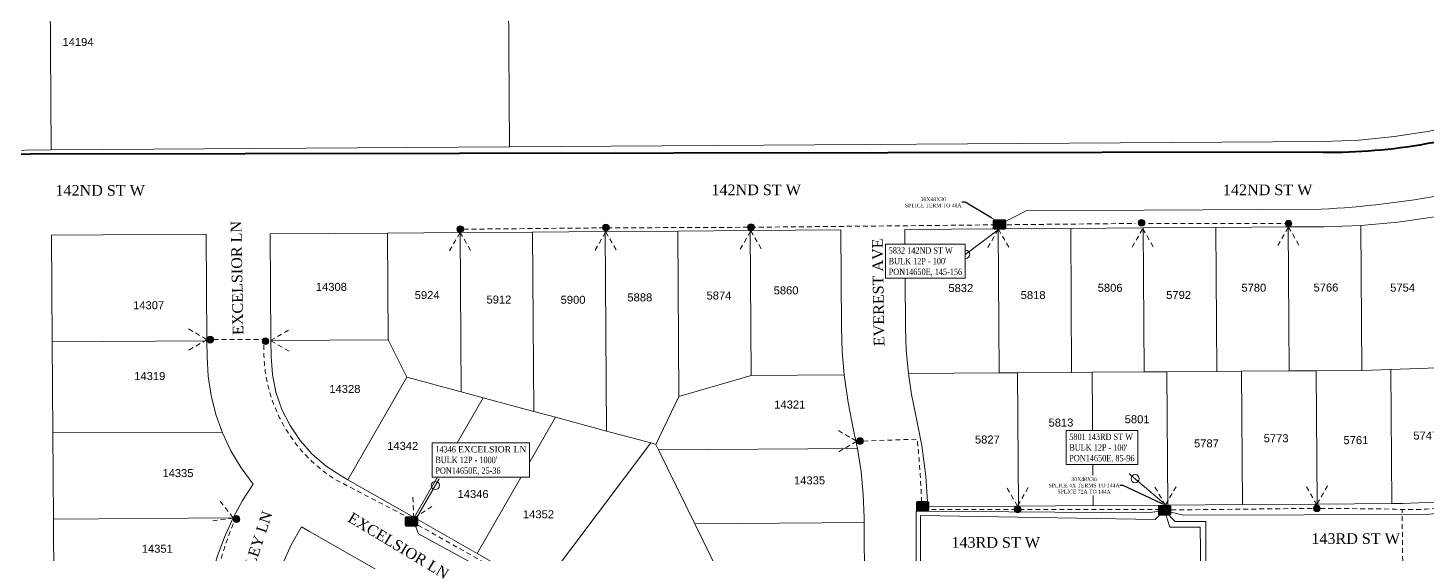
# Model space of a CAD drawing. Header units: feet. Extents: x 865220 to 2843432, y -2240498 to 970288.
# Drawn here: x 2835920 to 2837231, y 963981 to 964474 of the extents above; entities that cross this region are included whole.
import ezdxf
from ezdxf import colors
from ezdxf.entities.mleader import LeaderData, LeaderLine
from ezdxf.enums import TextEntityAlignment as Align
from ezdxf.lldxf.tags import DXFTag
from ezdxf.math import Vec2, Vec3

# ---------------------------------------------------------------- set-up
doc = ezdxf.new("R2010")
doc.units = ezdxf.units.FT
doc.header["$LTSCALE"] = 0.015
doc.header["$MEASUREMENT"] = 0
doc.linetypes.add('DASHED', pattern=[5, 3, -2])
for name, color, linetype, lineweight in [('144A', 112, '144A', 5), ('48A', 112, '48A', 5), ('72A', 112, '72A', 5), ('DROP BURIED', 7, 'DASHED', 5), ('RUNNING LINE (UNDERGROUND)', 10, 'Continuous', 40), ('TAIL', 1, 'MST', 5), ('WORK BOUNDARY', 110, 'Continuous', 40)]:
    doc.layers.add(name, color=color, linetype=linetype, lineweight=lineweight)
for name, color, linetype in [('Dakota County Addresses', 7, 'Continuous'), ('Dakota County Parcels', 7, 'Continuous'), ('DETAIL', 7, 'Continuous'), ('PROP_TEL', 6, 'Continuous'), ('STREET NAME', 7, 'Continuous'), ('TELEPHONE STRUCT-PROP', 6, 'Continuous'), ('TERMINALS', 7, 'Continuous')]:
    doc.layers.add(name, color=color, linetype=linetype)
doc.styles.add('Dimensions 100', font='arial.ttf')
doc.styles.add('Line', font='txt.shx', dxfattribs={"height": 3})
doc.styles.add('SIMPLEX', font='times.ttf', dxfattribs={"width": 0.8})
doc.styles.get("Standard").update_dxf_attribs({"font": 'times.ttf'})
doc.styles.add('Utilities', font='arial.ttf', dxfattribs={"height": 2.5})
tags = doc.linetypes.add('144A', pattern='A,80,-5,["144A",Line,S=1.5,R=0,X=0,Y=-1.5],-24', length=109).pattern_tags.tags
tags[6] = DXFTag(74, 10)
tags = doc.linetypes.add('48A', pattern='A,80,-5,["48A",Line,S=1.5,R=0,X=0,Y=-1.5],-20', length=105).pattern_tags.tags
tags[6] = DXFTag(74, 10)
tags = doc.linetypes.add('72A', pattern='A,80,-5,["72A",Line,S=1.5,R=0,X=0,Y=-1.5],-20', length=105).pattern_tags.tags
tags[6] = DXFTag(74, 10)
tags = doc.linetypes.add('MST', pattern='A,5,-5,5,-5,["TAIL",Line,S=1.5,R=0,X=0,Y=-1.5],-20', length=40).pattern_tags.tags
tags[10] = DXFTag(74, 10)

# ---------------------------------------------------------------- blocks, each defined once
blk = doc.blocks.new('ACMAP_ANN_TEMPLATE_Dakota County Addresses')
at = {"layer": 'Dakota County Addresses', "style": 'Dimensions 100'}
blk.add_attdef('DakotaCountyAddress', text='', height=50, dxfattribs=at).set_placement((0, 0), align=Align.CENTER)
blk = doc.blocks.new('NEW HH')
at = {"ltscale": 40, "true_color": 0xffffff}
h = blk.add_hatch(color=7, dxfattribs=at)
h.dxf.hatch_style = 1
h.paths.add_polyline_path([(-0.061, -0.031, 0.414214), (-0.046, -0.046), (0.046, -0.046, 0.414214), (0.061, -0.031), (0.061, 0.031, 0.414214), (0.046, 0.046), (-0.046, 0.046, 0.414214), (-0.061, 0.031)])
at = {"layer": 'RUNNING LINE (UNDERGROUND)', "color": 6, "lineweight": 0, "const_width": 0.005, "flags": 128}
blk.add_lwpolyline([(-0.061, 0.031), (-0.061, -0.031, 0.414214), (-0.046, -0.046), (0.046, -0.046, 0.414214), (0.061, -0.031), (0.061, 0.031, 0.414214), (0.046, 0.046), (-0.046, 0.046, 0.414214)], format="xyb", close=True, dxfattribs=at)
at = {"layer": 'TELEPHONE STRUCT-PROP', "color": 18, "true_color": 0x000000, "style": 'Utilities'}
blk.add_text('HH', height=0.05, dxfattribs=at).set_placement((0, 0), align=Align.MIDDLE_CENTER)
blk = doc.blocks.new('Proposed FlowerPot')
at = {"lineweight": 5, "ltscale": 100, "true_color": 0xffffff}
h = blk.add_hatch(color=7, dxfattribs=at)
h.dxf.hatch_style = 1
h.paths.add_polyline_path([(-0.06, 0, 0.414214), (0, -0.06, 0.414214), (0.06, 0, 0.414214), (0, 0.06, 0.414214)])
at = {"lineweight": 5, "ltscale": 100}
blk.add_circle((0, 0), 0.0604, dxfattribs=at)
at = {"layer": 'RUNNING LINE (UNDERGROUND)', "color": 6, "lineweight": 5, "const_width": 0.00907, "flags": 128}
blk.add_lwpolyline([(-0.06, 0, -0.414214), (0, 0.06, -0.414214), (0.06, 0, -0.414214), (0, -0.06, -0.414214), (-0.06, 0)], format="xyb", dxfattribs=at)
at = {"color": 18, "linetype": 'ByBlock', "lineweight": 5, "ltscale": 100, "true_color": 0x000000, "style": 'Dimensions 100'}
blk.add_text('F', height=0.0744, dxfattribs=at).set_placement((-0.029, -0.037))
blk = doc.blocks.new('TERMINAL')
at = {"lineweight": 5, "ltscale": 0.5, "flags": 128}
blk.add_lwpolyline([(-0.1, -0.6), (-0.1, 44.8)], dxfattribs=at)
at = {"lineweight": 5, "ltscale": 0.5}
blk.add_circle((-0.1, 37.6), 3.83, dxfattribs=at)

msp = doc.modelspace()

# ---------------------------------------------------------------- linework, layer by layer
at = {"layer": '144A', "lineweight": 5, "ltscale": 100, "flags": 128}
msp.add_lwpolyline([(2837662.5, 963388.7, -0.214067), (2837498, 963305), (2837423.3, 963302.5), (2837154.5, 963301.5, -0.409418), (2837027.5, 963450.5), (2837023.7, 963883.4), (2837023.9, 964011.2), (2836995.2, 964011.2), (2836985.4, 964021.7)], format="xyb", dxfattribs=at)
at = {"layer": '48A', "lineweight": 5, "ltscale": 100, "flags": 128}
msp.add_lwpolyline([(2837932, 964443.6), (2837909.5, 964452.5), (2837793.8, 964453.9, 0.10836), (2837631.5, 964428.5), (2837489, 964387), (2837362.5, 964346.5, -0.065112), (2837132, 964304), (2836855.6, 964302.6), (2836830.5, 964289.8)], format="xyb", dxfattribs=at)
at = {"layer": '72A', "lineweight": 5, "ltscale": 100, "flags": 128}
msp.add_lwpolyline([(2836985.4, 964021.7), (2836969.4, 964019.5), (2836752.4, 964021), (2836752.1, 963879.9), (2836752.9, 963596.6), (2836749.5, 963453.5, -0.374837), (2836597.5, 963317.5), (2836066.5, 963313.3)], format="xyb", dxfattribs=at)
at = {"layer": 'Dakota County Parcels', "lineweight": 5, "ltscale": 100}
for p, q in [((2835941.4, 964359.6), (2835932.1, 965743.8)), ((2836371.3, 964362.5), (2836364.9, 965323.5)), ((2836371.3, 964362.5), (2837134.5, 964367.6)), ((2835941.4, 964359.6), (2835891.4, 964359.2)), ((2835941.4, 964359.6), (2836371.3, 964362.5)), ((2837135, 964287.6), (2837169.3, 964288.8)), ((2837170.2, 964152.9), (2837169.3, 964288.8)), ((2835941.9, 964279.6), (2836086.9, 964280.6)), ((2835942.6, 964179.6), (2835941.9, 964279.6)), ((2836087.6, 964180.6), (2836086.9, 964280.6)), ((2836146.9, 964281), (2836256.9, 964281.7)), ((2836147.6, 964181), (2836146.9, 964281)), ((2836256.9, 964281.7), (2836324.9, 964282.2)), ((2836257.6, 964181.7), (2836256.9, 964281.7)), ((2836324.9, 964282.2), (2836392.9, 964282.6)), ((2836325.9, 964132.8), (2836324.9, 964282.2)), ((2836392.9, 964282.6), (2836460.9, 964283.1)), ((2836394, 964114.4), (2836392.9, 964282.6)), ((2836460.9, 964283.1), (2836528.9, 964283.5)), ((2836462.1, 964096.1), (2836460.9, 964283.1)), ((2836528.9, 964283.5), (2836596.9, 964284)), ((2836529.9, 964128.6), (2836528.9, 964283.5)), ((2836596.9, 964284), (2836681.8, 964284.6)), ((2836597.8, 964148.1), (2836596.9, 964284)), ((2836682.5, 964192.7), (2836681.8, 964284.6)), ((2836741.8, 964285), (2836829.3, 964285.6)), ((2836742.5, 964193.1), (2836741.8, 964285)), ((2836829.3, 964285.6), (2836897.3, 964286)), ((2836830.2, 964150.6), (2836829.3, 964285.6)), ((2836897.3, 964286), (2836965.3, 964286.5)), ((2836898.2, 964151), (2836897.3, 964286)), ((2836965.3, 964286.5), (2837033.3, 964286.9)), ((2836966.2, 964151.5), (2836965.3, 964286.5)), ((2837033.3, 964286.9), (2837101.3, 964287.4)), ((2837034.2, 964152), (2837033.3, 964286.9)), ((2837101.3, 964287.4), (2837135, 964287.6)), ((2837102.2, 964152.4), (2837101.3, 964287.4)), ((2835942.6, 964179.6), (2836087.6, 964180.6)), ((2835943.2, 964094.6), (2835942.6, 964179.6)), ((2836087.7, 964165.6), (2836087.6, 964180.6)), ((2836147.6, 964181), (2836257.6, 964181.7)), ((2836147.7, 964166), (2836147.6, 964181)), ((2836257.6, 964181.7), (2836275, 964146.5)), ((2836219.8, 964050.4), (2836275, 964146.5)), ((2836275, 964146.5), (2836325.9, 964132.8)), ((2836529.9, 964128.6), (2836597.8, 964148.1)), ((2836597.8, 964148.1), (2836685, 964148.7)), ((2836745.2, 964150), (2836830.2, 964150.6)), ((2836830.2, 964150.6), (2836847.6, 964150.7)), ((2836847.6, 964150.7), (2836898.2, 964151)), ((2836848.5, 964025.7), (2836847.6, 964150.7)), ((2836898.2, 964151), (2836917.6, 964151.2)), ((2836917.6, 964151.2), (2836966.2, 964151.5)), ((2836918.4, 964026.2), (2836917.6, 964151.2)), ((2836966.2, 964151.5), (2836987.6, 964151.6)), ((2836987.6, 964151.6), (2837034.2, 964152)), ((2836988.4, 964026.7), (2836987.6, 964151.6)), ((2837034.2, 964152), (2837057.6, 964152.1)), ((2837057.6, 964152.1), (2837102.2, 964152.4)), ((2837058.4, 964027.1), (2837057.6, 964152.1)), ((2837102.2, 964152.4), (2837127.6, 964152.6)), ((2837127.6, 964152.6), (2837170.2, 964152.9)), ((2837128.4, 964027.6), (2837127.6, 964152.6)), ((2837170.2, 964152.9), (2837197.6, 964153.9)), ((2837197.6, 964153.9), (2837258.4, 964156.1)), ((2837198.4, 964028.1), (2837197.6, 964153.9)), ((2836325.9, 964132.8), (2836346.4, 964127.3)), ((2836281.9, 964015), (2836346.4, 964127.3)), ((2836346.4, 964127.3), (2836394, 964114.4)), ((2836508.5, 964083.6), (2836529.9, 964128.6)), ((2836341, 963981.4), (2836414.3, 964109)), ((2836394, 964114.4), (2836414.3, 964109)), ((2836414.3, 964109), (2836462.1, 964096.1)), ((2835943.2, 964094.6), (2836102, 964094.5)), ((2835943.7, 964013.6), (2835943.2, 964094.6)), ((2836462.1, 964096.1), (2836503.7, 964084.9)), ((2836697.4, 964079.8), (2836693.8, 964097)), ((2836399.7, 963947.1), (2836503.7, 964084.9)), ((2836503.7, 964084.9), (2836508.5, 964083.6)), ((2836508.5, 964083.6), (2836510.9, 964078.6)), ((2836510.9, 964078.6), (2836697.4, 964079.8)), ((2836510.9, 964078.6), (2836545, 964009.2)), ((2836213.4, 964054), (2836219.8, 964050.4)), ((2836219.8, 964050.4), (2836281.9, 964015)), ((2836763.5, 964025.1), (2836848.5, 964025.7)), ((2836848.5, 964025.7), (2836918.4, 964026.2)), ((2836918.4, 964026.2), (2836988.4, 964026.7)), ((2836988.4, 964026.7), (2837058.4, 964027.1)), ((2837058.4, 964027.1), (2837128.4, 964027.6)), ((2837128.4, 964027.6), (2837198.4, 964028.1)), ((2837198.4, 964028.1), (2837208.5, 964028.1)), ((2835943.7, 964013.6), (2836112.2, 964014.8)), ((2835944.2, 963938.6), (2835943.7, 964013.6)), ((2836281.9, 964015), (2836341, 963981.4)), ((2836703.7, 964010.2), (2836703.7, 964014.6)), ((2836176.2, 964006.3), (2836183.7, 964001.8)), ((2836183.7, 964001.8), (2836289.2, 963941.9)), ((2836545, 964009.2), (2836703.7, 964010.2)), ((2836545, 964009.2), (2836567.8, 963962.5)), ((2836704.2, 963940.2), (2836703.7, 964010.2)), ((2836341, 963981.4), (2836386.6, 963955.5))]:
    msp.add_line(p, q, dxfattribs=at)
for points in [[(2837134.5, 964367.6), (2837167.8, 964368.9), (2837200.9, 964372.1), (2837233.8, 964377.3), (2837266.3, 964384.6), (2837298.3, 964393.7)], [(2837169.3, 964288.8), (2837204.1, 964291.9), (2837238.7, 964296.9)], [(2836682.5, 964192.7), (2836683.2, 964170.7), (2836685, 964148.7)], [(2836742.5, 964193.1), (2836743.2, 964171.5), (2836745.2, 964150)], [(2836087.7, 964165.6), (2836088.7, 964147.4), (2836091.4, 964129.4), (2836095.9, 964111.7), (2836102, 964094.5)], [(2836147.7, 964166), (2836148.9, 964149), (2836152.3, 964132.4), (2836157.9, 964116.4), (2836165.5, 964101.2), (2836175, 964087.1), (2836186.3, 964074.4), (2836199.2, 964063.3), (2836213.4, 964054)], [(2836685, 964148.7), (2836688.7, 964122.7), (2836693.8, 964097)], [(2836745.2, 964150), (2836748.2, 964130.3), (2836752.3, 964110.7)], [(2836763.5, 964025.1), (2836761.6, 964053.9), (2836757.9, 964082.5), (2836752.3, 964110.7)], [(2836102, 964094.5), (2836110, 964077.6), (2836119.6, 964061.5), (2836130.8, 964046.4)], [(2836703.7, 964014.6), (2836702.9, 964036.5), (2836700.8, 964058.2), (2836697.4, 964079.8)], [(2836130.8, 964046.4), (2836120.9, 964030.9), (2836112.2, 964014.8)], [(2837208.5, 964028.1), (2837246.6, 964029.7), (2837284.4, 964033.8)], [(2836112.2, 964014.8), (2836104, 963996.7), (2836097.2, 963978.1), (2836091.9, 963959), (2836087.9, 963939.6)], [(2836176.2, 964006.3), (2836166.6, 963989.5), (2836158.6, 963971.8), (2836152.4, 963953.4), (2836147.9, 963934.5), (2836145.3, 963915.3), (2836144.5, 963895.9)]]:
    msp.add_lwpolyline(points, dxfattribs=at)
at = {"layer": 'DROP BURIED', "lineweight": 5, "ltscale": 100, "flags": 128}
for points in [[(2836597.6, 964287.1), (2836957.9, 964290.7)], [(2836970.2, 964290.7), (2837098.4, 964290.5)], [(2836328.2, 964285.3), (2836455.4, 964286.5)], [(2836455.4, 964286.5), (2836594.5, 964287.1)], [(2836759.2, 964022.6), (2836979.3, 964022.6)], [(2836991.6, 964022.1), (2837125, 964023.6)], [(2837208.6, 963974.4), (2837208, 964022.5)]]:
    msp.add_lwpolyline(points, dxfattribs=at)
at = {"layer": 'DROP BURIED', "lineweight": 5, "ltscale": 100}
for points in [[(2836315, 964265), (2836325, 964282.3), (2836335, 964265)], [(2836451.5, 964265.5), (2836461.5, 964282.8), (2836471.5, 964265.5)], [(2836587.5, 964266.5), (2836597.5, 964283.8), (2836607.5, 964266.5)], [(2836819.5, 964268), (2836829.5, 964285.3), (2836839.5, 964268)], [(2836955, 964268.5), (2836965, 964285.8), (2836975, 964268.5)], [(2837091.5, 964270), (2837101.5, 964287.3), (2837111.5, 964270)], [(2836070.3, 964191.8), (2836087.6, 964181.8), (2836070.3, 964171.8)], [(2836164.5, 964171), (2836147.2, 964181), (2836164.5, 964191)], [(2836679.5, 964096.5), (2836696.8, 964086.5), (2836679.5, 964076.5)], [(2836857.6, 964043.1), (2836847.6, 964025.8), (2836837.6, 964043.1)], [(2836996.1, 964043.9), (2836986.1, 964026.6), (2836976.1, 964043.9)], [(2837138, 964044.8), (2837128, 964026.8), (2837118, 964044.8)], [(2836100.1, 964030.3), (2836112.3, 964014.5), (2836092.5, 964011.8)], [(2836298.4, 964025.3), (2836281.5, 964014.5), (2836280.7, 964034.5)]]:
    msp.add_lwpolyline(points, dxfattribs=at)
at = {"layer": 'DROP BURIED', "lineweight": 5, "ltscale": 100, "flags": 128}
for points in [[(2836093.9, 964181.8), (2836141.2, 964181.8, 0.278078), (2836209, 964050), (2836278.4, 964014)], [(2836703, 964086.7), (2836753.5, 964088.5, -0.014506), (2836757.5, 964030.2)], [(2837131.3, 964023.6), (2837196.5, 964023, 0.070715), (2837280.5, 964029.9)], [(2836087, 963872.9, -0.101915), (2836113.1, 964011.4)], [(2836449.1, 963838.1), (2836449, 963842.4, 0.22898), (2836400, 963943.2), (2836284.6, 964008.4)]]:
    msp.add_lwpolyline(points, format="xyb", dxfattribs=at)
at = {"layer": 'TAIL', "lineweight": 5, "ltscale": 100, "flags": 128}
for points in [[(2836985.4, 964021.7), (2837002.7, 964017.3), (2837230.5, 964018, 0.081927), (2837415.5, 964058), (2837585.3, 964109.8)], [(2836281.5, 964011.4), (2836285.8, 963999.8), (2836381.4, 963947.7, -0.278818), (2836439.9, 963837.5), (2836449.9, 963361.2), (2836494.5, 963361.4), (2836495.5, 963314.6)]]:
    msp.add_lwpolyline(points, format="xyb", dxfattribs=at)
for points in [[(2836985.4, 964021.7), (2836976.5, 964013.2), (2836756.4, 964016.9), (2836756.1, 963879.9), (2836756.5, 963736.4)], [(2837022.4, 963750.5), (2837018.8, 964006.1), (2836990.2, 964005.9), (2836985.4, 964021.7)]]:
    msp.add_lwpolyline(points, dxfattribs=at)
at = {"layer": 'WORK BOUNDARY', "ltscale": 100, "flags": 128}
msp.add_lwpolyline([(2835896.9, 957001.6), (2836935, 957004.8), (2836954.3, 957047), (2836994.4, 957133.5), (2836979.3, 957817.8), (2836978.3, 957934.8), (2838485, 957948.5), (2838485.1, 964502.8), (2837872.1, 964518.4, 0.116551), (2837535.5, 964459.8), (2837318.1, 964389.4, -0.096694), (2837127.8, 964357.4), (2835922.6, 964355.7), (2835847.7, 964355.1)], format="xyb", dxfattribs=at)

# ---------------------------------------------------------------- block references
at = {"layer": 'Dakota County Addresses', "lineweight": 5, "ltscale": 100, "xscale": 0.15, "yscale": 0.15, "zscale": 0.15}
for p, values in [((2835966.7, 964457.1), {'DakotaCountyAddress': '14194'}), ((2836204.2, 964227.5), {'DakotaCountyAddress': '14308'}), ((2836294, 964219.8), {'DakotaCountyAddress': '5924'}), ((2836361.3, 964215.6), {'DakotaCountyAddress': '5912'}), ((2836430.8, 964215.4), {'DakotaCountyAddress': '5900'}), ((2836493.4, 964217.6), {'DakotaCountyAddress': '5888'}), ((2836567.6, 964219.4), {'DakotaCountyAddress': '5874'}), ((2836630.5, 964224.2), {'DakotaCountyAddress': '5860'}), ((2836794.3, 964226.4), {'DakotaCountyAddress': '5832'}), ((2836862.1, 964219.8), {'DakotaCountyAddress': '5818'}), ((2836934.3, 964226.6), {'DakotaCountyAddress': '5806'}), ((2836998.5, 964219.9), {'DakotaCountyAddress': '5792'}), ((2837069, 964226.7), {'DakotaCountyAddress': '5780'}), ((2837136.6, 964226.9), {'DakotaCountyAddress': '5766'}), ((2837208.5, 964226.8), {'DakotaCountyAddress': '5754'}), ((2836032.9, 964210.3), {'DakotaCountyAddress': '14307'}), ((2836034, 964143.9), {'DakotaCountyAddress': '14319'}), ((2836216.9, 964131.8), {'DakotaCountyAddress': '14328'}), ((2836634, 964117.2), {'DakotaCountyAddress': '14321'}), ((2836888.2, 964100.3), {'DakotaCountyAddress': '5813'}), ((2836959.6, 964103.4), {'DakotaCountyAddress': '5801'}), ((2836819.2, 964084.4), {'DakotaCountyAddress': '5827'}), ((2837089.9, 964085.6), {'DakotaCountyAddress': '5773'}), ((2837164.7, 964083.8), {'DakotaCountyAddress': '5761'}), ((2837230.2, 964088.1), {'DakotaCountyAddress': '5747'}), ((2836271.1, 964078.4), {'DakotaCountyAddress': '14342'}), ((2837024.6, 964080.8), {'DakotaCountyAddress': '5787'}), ((2836060.4, 964052.9), {'DakotaCountyAddress': '14335'}), ((2836652.5, 964046.1), {'DakotaCountyAddress': '14335'}), ((2836337.1, 964033.3), {'DakotaCountyAddress': '14346'}), ((2836398.4, 964014.3), {'DakotaCountyAddress': '14352'}), ((2836041, 963982), {'DakotaCountyAddress': '14351'})]:
    msp.add_blockref('ACMAP_ANN_TEMPLATE_Dakota County Addresses', p, dxfattribs=at).add_auto_attribs(values)
at = {"layer": 'PROP_TEL', "lineweight": 5, "ltscale": 100}
for name, p, xscale, yscale, zscale in [('Proposed FlowerPot', (2836325.1, 964285.3), 52, 52, 52), ('Proposed FlowerPot', (2836461.6, 964286.9), 52, 52, 52), ('Proposed FlowerPot', (2836597.6, 964287.1), 52, 52, 52), ('NEW HH', (2836830.5, 964289.8), 100, 100, 100), ('Proposed FlowerPot', (2836963.8, 964291.2), 52, 52, 52), ('Proposed FlowerPot', (2837101.5, 964290.5), 52, 52, 52), ('Proposed FlowerPot', (2836090.7, 964181.8), 52, 52, 52), ('Proposed FlowerPot', (2836142.5, 964180.4), 52, 52, 52), ('Proposed FlowerPot', (2836699.8, 964086.7), 52, 52, 52), ('NEW HH', (2836758.5, 964025.6), 100, 100, 100), ('Proposed FlowerPot', (2836847.6, 964022.6), 52, 52, 52), ('NEW HH', (2836985.4, 964021.7), 100, 100, 100), ('Proposed FlowerPot', (2837128.1, 964023.6), 52, 52, 52), ('Proposed FlowerPot', (2836115.3, 964013.6), 52, 52, 52), ('NEW HH', (2836279.3, 964011.3), 100, 100, 100)]:
    msp.add_blockref(name, p, dxfattribs=dict(at, xscale=xscale, yscale=yscale, zscale=zscale))
at = {"layer": 'TERMINALS', "lineweight": 5, "ltscale": 100}
for p, rotation in [((2836828.9, 964284.4), 126.8477884158738), ((2836282.9, 964012.4), 329.9999999999999), ((2836986.3, 964027), 49.33896933793838)]:
    msp.add_blockref('TERMINAL', p, dxfattribs=dict(at, rotation=rotation))

# ---------------------------------------------------------------- texts
at = {"layer": 'STREET NAME', "lineweight": 5, "ltscale": 100, "char_height": 10, "attachment_point": 1}
for s, insert in [('142ND ST W', (2836560.5, 964327.2)), ('142ND ST W', (2837040, 964327.2)), ('142ND ST W', (2835945.5, 964326.7)), ('143RD ST W', (2837122.9, 964000.3)), ('143RD ST W', (2836785.5, 963996.7))]:
    msp.add_mtext(s, dxfattribs=dict(at, insert=insert))
for s, insert, rotation in [('EXCELSIOR LN', (2836111.7, 964186), 91.0303), ('EVEREST AVE', (2836712.8, 964175.5), 91.0303), ('EXLEY LN', (2836116.4, 963952.4), 71.56), ('EXCELSIOR LN', (2836223.9, 964020.5), 328.9785)]:
    msp.add_mtext(s, dxfattribs=dict(at, insert=insert, rotation=rotation))

# ---------------------------------------------------------------- next in the draw order: texts
at = {"layer": 'TERMINALS', "lineweight": 5, "ltscale": 100, "char_height": 6, "attachment_point": 1, "style": 'SIMPLEX', "bg_fill": 19, "box_fill_scale": 1.5, "bg_fill_color": 256, "bg_fill_transparency": 0}
for s, insert in [("5832 142ND ST W\\PBULK 12P - 100'\\PPON14650E, 145-156", (2836726.7, 964268.4)), ("5801 143RD ST W\\PBULK 12P - 100'\\PPON14650E, 85-96", (2836896, 964093.7)), ("14346 {\\W1;EXCELSIOR LN}\\PBULK 12P - 1000'\\PPON14650E, 25-36", (2836301.7, 964082))]:
    msp.add_mtext(s, dxfattribs=dict(at, insert=insert))

# ---------------------------------------------------------------- next in the draw order: leaders
at = {"layer": 'DETAIL', "lineweight": 5, "ltscale": 100}
ml = msp.add_multileader_mtext('Standard', dxfattribs=at)
ml.set_content('30X48X36\\PSPLICE TERM TO 48A', color=256)
ml.set_leader_properties()
ml.build(insert=Vec2(0, 0))
ml.multileader.update_dxf_attribs({"has_text_frame": 1, "text_left_attachment_type": 2, "text_right_attachment_type": 2, "dogleg_length": 3})
ctx = ml.context
ctx.base_point, ctx.char_height, ctx.landing_gap_size, ctx.plane_origin = Vec3(2836741.5, 964310.5), 3.5, 1.5, Vec3(2836839.3, 964323.1)
ctx.left_attachment, ctx.right_attachment, ctx.text_align_type = 2, 2, 1
notes = []
notes.append((ctx, [(0, (1, 1, 0), (2836798.4, 964310.5), (-1, 0), 3, [(0, [(2836826, 964294.3)], 0, [])])]))
ctx.mtext.insert, ctx.mtext.alignment, ctx.mtext.flow_direction = Vec3(2836768.5, 964315.2), 2, 5
ctx.mtext.has_bg_fill, ctx.mtext.bg_color, ctx.mtext.bg_scale_factor, ctx.mtext.bg_transparency, ctx.mtext.use_window_bg_color = 1, -1027028792, 1.5, 0, 1
ml = msp.add_multileader_mtext('Standard', dxfattribs=at)
ml.set_content('30X48X36\\PSPLICE 4X TERMS TO 144A\\PSPLICE 72A TO 144A', color=256)
ml.set_leader_properties()
ml.build(insert=Vec2(0, 0))
ml.multileader.update_dxf_attribs({"has_text_frame": 1, "text_left_attachment_type": 2, "text_right_attachment_type": 2, "dogleg_length": 3})
ctx = ml.context
ctx.base_point, ctx.char_height, ctx.landing_gap_size, ctx.plane_origin = Vec3(2836876.4, 964045.1), 3.5, 1.5, Vec3(2836994.2, 964055.1)
ctx.left_attachment, ctx.right_attachment, ctx.text_align_type = 2, 2, 1
notes.append((ctx, [(0, (1, 1, 0), (2836946.4, 964045.1), (-1, 0), 3, [(0, [(2836986.1, 964026.6)], 0, [])])]))
ctx.mtext.insert, ctx.mtext.alignment, ctx.mtext.flow_direction = Vec3(2836909.9, 964052.7), 2, 5
ctx.mtext.has_bg_fill, ctx.mtext.bg_color, ctx.mtext.bg_scale_factor, ctx.mtext.bg_transparency, ctx.mtext.use_window_bg_color = 1, -1027028792, 1.5, 0, 1
for ctx, leaders in notes:
    for number, flags, end, landing, length, lines in leaders:
        leader = LeaderData()
        leader.index, (leader.has_last_leader_line, leader.has_dogleg_vector, leader.attachment_direction) = number, flags
        leader.last_leader_point, leader.dogleg_vector, leader.dogleg_length = Vec3(end), Vec3(landing), length
        for number, points, colour, breaks in lines:
            line = LeaderLine()
            line.index, line.vertices, line.color, line.breaks = number, Vec3.list(points), colors.encode_raw_color(colour), breaks
            leader.lines.append(line)
        ctx.leaders.append(leader)

doc.saveas('drawing.dxf')
